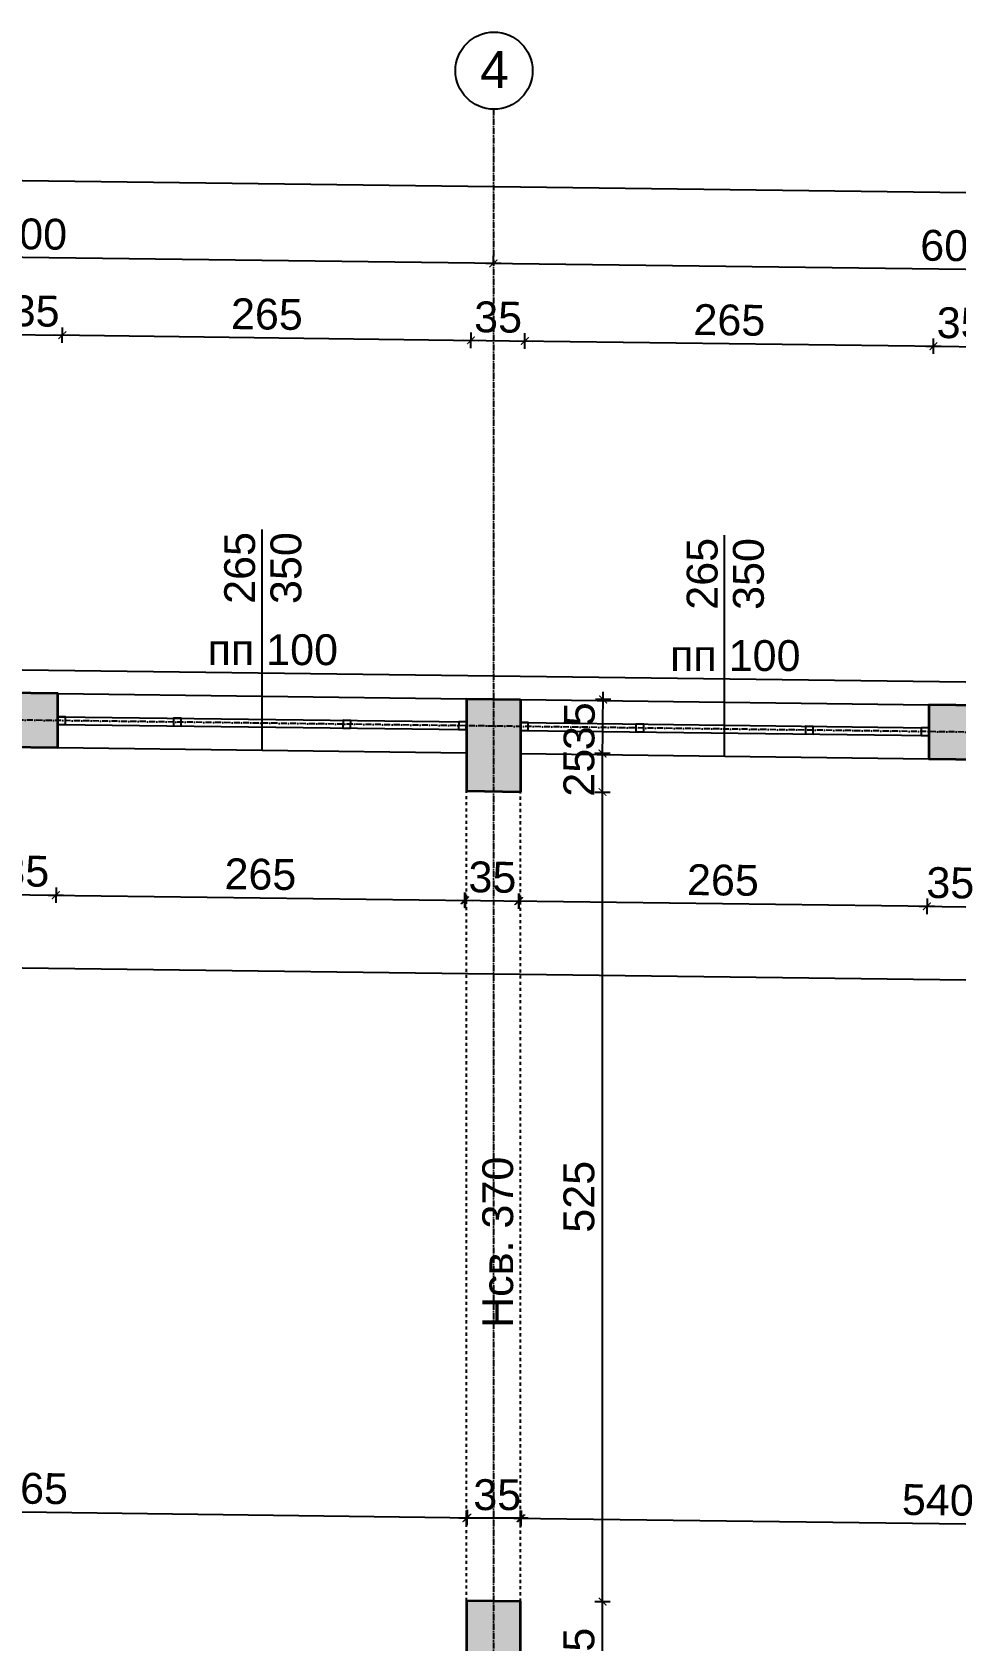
# Model space of a CAD drawing. Header units: inches. Extents: x -72385 to 39588, y -6525 to 66685.
# Drawn here: x -50484 to -49885, y 9490 to 10533 of the extents above; entities that cross this region are included whole.
import ezdxf

# ---------------------------------------------------------------- set-up
doc = ezdxf.new("R2010")
doc.units = ezdxf.units.IN
doc.header["$MEASUREMENT"] = 0
doc.linetypes.add('DashDot', pattern=[0.6, 0.4, -0.1, 0, -0.1])
doc.linetypes.add('Hidden', pattern=[0.4, 0.2, -0.2])
for name, color, linetype, lineweight in [('Изгледни линии', 253, 'Continuous', 25), ('Надписи Hсв', 252, 'Continuous', 25), ('Надписи коти външни', 252, 'Continuous', 25), ('Надписи коти вътрешни', 252, 'Continuous', 25), ('Надписи Оси', 252, 'Continuous', 25), ('Надписи прозорци', 252, 'Continuous', 25), ('Оси', 252, 'DashDot', 25), ('Прозорци', 251, 'Continuous', 25), ('Пунктир', 253, 'Hidden', 25), ('Разрезни линии', 7, 'Continuous', 35), ('Щрих стени', 254, 'Continuous', 25)]:
    doc.layers.add(name, color=color, linetype=linetype, lineweight=lineweight)
doc.styles.add('Arial Regular', font='arial.ttf')
doc.styles.get("Standard").update_dxf_attribs({"font": 'arial.ttf'})
doc.dimstyles.new('Annotative', dxfattribs={"dimscale": 0, "dimtxt": 20, "dimasz": 5, "dimexe": 5, "dimexo": 5, "dimgap": 5, "dimtad": 1, "dimdec": 0, "dimzin": 0, "dimdsep": 46, "dimtxsty": 'Standard', "dimblk": 'ARCHTICK', "dimcen": 5, "dimdle": 5, "dimadec": 0, "dimazin": 0, "dimtfac": 1, "dimtdec": 0, "dimtofl": 0, "dimtmove": 0, "dimatfit": 3, "dimldrblk": 'ARCHTICK', "dimfxl": 5, "dimfxlon": 1, "dimtolj": 1, "dimtzin": 0, "dimarcsym": 1})

# ---------------------------------------------------------------- blocks, each defined once
blk = doc.blocks.new('_ArchTick')
at = {"color": 0, "linetype": 'ByBlock', "const_width": 0.15}
blk.add_lwpolyline([(-0.5, -0.5), (0.5, 0.5)], dxfattribs=at)
blk = doc.blocks.new('*D609')
at = {"layer": 'Defpoints', "color": 0, "ltscale": 50, "transparency": 16777216}
for p in [(-51367.3, 10080.4), (-47202.3, 10027.4), (-47204.2, 9884.3)]:
    blk.add_point(p, dxfattribs=at)
at = {"layer": 'Надписи коти вътрешни', "color": 0, "lineweight": -2, "ltscale": 50, "transparency": 16777216}
for p, q in [((-51369.1, 9942.3), (-51369.2, 9932.3)), ((-51374.2, 9937.4), (-47199.2, 9884.2)), ((-47204.1, 9889.3), (-47204.2, 9879.3))]:
    blk.add_line(p, q, dxfattribs=at)
at = {"layer": 'Надписи коти вътрешни', "color": 0, "lineweight": -2, "ltscale": 50, "transparency": 16777216, "xscale": 5, "yscale": 5, "zscale": 5}
for p, rotation in [((-51369.2, 9937.3), 179.2706286525473), ((-47204.2, 9884.3), 359.2706286525473)]:
    blk.add_blockref('_ArchTick', p, dxfattribs=dict(at, rotation=rotation))
at = {"layer": 'Надписи коти вътрешни', "color": 0, "ltscale": 50, "transparency": 16777216, "insert": (-49286.5, 9926), "char_height": 20, "attachment_point": 5, "rotation": 359.2706}
blk.add_mtext('\\A1;4165', dxfattribs=at)
blk = doc.blocks.new('*D615')
at = {"layer": 'Defpoints', "color": 0, "ltscale": 50, "transparency": 16777216}
for p in [(-50502.3, 10069.4), (-50467.3, 10068.9), (-50468.6, 9973.2)]:
    blk.add_point(p, dxfattribs=at)
at = {"layer": 'Надписи коти вътрешни', "color": 0, "lineweight": -2, "ltscale": 50, "transparency": 16777216}
for p, q in [((-50508.6, 9973.7), (-50463.6, 9973.2)), ((-50503.5, 9978.7), (-50503.6, 9968.7)), ((-50468.5, 9978.2), (-50468.6, 9968.2))]:
    blk.add_line(p, q, dxfattribs=at)
at = {"layer": 'Надписи коти вътрешни', "color": 0, "lineweight": -2, "ltscale": 50, "transparency": 16777216, "xscale": 5, "yscale": 5, "zscale": 5}
for p, rotation in [((-50503.6, 9973.7), 179.2706286525581), ((-50468.6, 9973.2), 359.2706286525582)]:
    blk.add_blockref('_ArchTick', p, dxfattribs=dict(at, rotation=rotation))
at = {"layer": 'Надписи коти вътрешни', "color": 0, "ltscale": 50, "transparency": 16777216, "insert": (-50488.4, 9988.7), "char_height": 20, "attachment_point": 5, "rotation": 359.2706}
blk.add_mtext('\\A1;35', dxfattribs=at)
blk = doc.blocks.new('*D616')
at = {"layer": 'Defpoints', "color": 0, "ltscale": 50, "transparency": 16777216}
for p in [(-50467.3, 10068.9), (-50202.3, 10065.6), (-50203.6, 9969.9)]:
    blk.add_point(p, dxfattribs=at)
at = {"layer": 'Надписи коти вътрешни', "color": 0, "lineweight": -2, "ltscale": 50, "transparency": 16777216}
for p, q in [((-50473.6, 9973.3), (-50198.6, 9969.8)), ((-50468.5, 9978.2), (-50468.6, 9968.2)), ((-50203.5, 9974.9), (-50203.6, 9964.9))]:
    blk.add_line(p, q, dxfattribs=at)
at = {"layer": 'Надписи коти вътрешни', "color": 0, "lineweight": -2, "ltscale": 50, "transparency": 16777216, "xscale": 5, "yscale": 5, "zscale": 5}
for p, rotation in [((-50468.6, 9973.2), 179.270628652547), ((-50203.6, 9969.9), 359.270628652547)]:
    blk.add_blockref('_ArchTick', p, dxfattribs=dict(at, rotation=rotation))
at = {"layer": 'Надписи коти вътрешни', "color": 0, "ltscale": 50, "transparency": 16777216, "insert": (-50335.9, 9986.7), "char_height": 20, "attachment_point": 5, "rotation": 359.2706}
blk.add_mtext('\\A1;265', dxfattribs=at)
blk = doc.blocks.new('*D617')
at = {"layer": 'Defpoints', "color": 0, "ltscale": 50, "transparency": 16777216}
for p in [(-50202.3, 10030.6), (-50167.3, 10030.1), (-50168.1, 9969.4)]:
    blk.add_point(p, dxfattribs=at)
at = {"layer": 'Надписи коти вътрешни', "color": 0, "lineweight": -2, "ltscale": 50, "transparency": 16777216}
for p, q in [((-50203, 9974.8), (-50203.2, 9964.8)), ((-50168, 9974.4), (-50168.2, 9964.4)), ((-50208.1, 9969.9), (-50163.1, 9969.3))]:
    blk.add_line(p, q, dxfattribs=at)
at = {"layer": 'Надписи коти вътрешни', "color": 0, "lineweight": -2, "ltscale": 50, "transparency": 16777216, "xscale": 5, "yscale": 5, "zscale": 5}
for p, rotation in [((-50203.1, 9969.8), 179.2706286525403), ((-50168.1, 9969.4), 359.2706286525403)]:
    blk.add_blockref('_ArchTick', p, dxfattribs=dict(at, rotation=rotation))
at = {"layer": 'Надписи коти вътрешни', "color": 0, "ltscale": 50, "transparency": 16777216, "insert": (-50185.4, 9984.8), "char_height": 20, "attachment_point": 5, "rotation": 359.2706}
blk.add_mtext('\\A1;35', dxfattribs=at)
blk = doc.blocks.new('*D618')
at = {"layer": 'Defpoints', "color": 0, "ltscale": 50, "transparency": 16777216}
for p in [(-50167.3, 10065.1), (-49902.3, 10061.7), (-49903.6, 9966)]:
    blk.add_point(p, dxfattribs=at)
at = {"layer": 'Надписи коти вътрешни', "color": 0, "lineweight": -2, "ltscale": 50, "transparency": 16777216}
for p, q in [((-50168.5, 9974.4), (-50168.6, 9964.4)), ((-50173.6, 9969.5), (-49898.6, 9966)), ((-49903.5, 9971), (-49903.6, 9961))]:
    blk.add_line(p, q, dxfattribs=at)
at = {"layer": 'Надписи коти вътрешни', "color": 0, "lineweight": -2, "ltscale": 50, "transparency": 16777216, "xscale": 5, "yscale": 5, "zscale": 5}
for p, rotation in [((-50168.6, 9969.4), 179.270628652547), ((-49903.6, 9966), 359.270628652547)]:
    blk.add_blockref('_ArchTick', p, dxfattribs=dict(at, rotation=rotation))
at = {"layer": 'Надписи коти вътрешни', "color": 0, "ltscale": 50, "transparency": 16777216, "insert": (-50035.9, 9982.9), "char_height": 20, "attachment_point": 5, "rotation": 359.2706}
blk.add_mtext('\\A1;265', dxfattribs=at)
blk = doc.blocks.new('*D619')
at = {"layer": 'Defpoints', "color": 0, "ltscale": 50, "transparency": 16777216}
for p in [(-49902.3, 10061.7), (-49867.3, 10061.3), (-49868.6, 9965.6)]:
    blk.add_point(p, dxfattribs=at)
at = {"layer": 'Надписи коти вътрешни', "color": 0, "lineweight": -2, "ltscale": 50, "transparency": 16777216}
for p, q in [((-49908.6, 9966.1), (-49863.6, 9965.5)), ((-49903.5, 9971), (-49903.6, 9961)), ((-49868.5, 9970.6), (-49868.6, 9960.6))]:
    blk.add_line(p, q, dxfattribs=at)
at = {"layer": 'Надписи коти вътрешни', "color": 0, "lineweight": -2, "ltscale": 50, "transparency": 16777216, "xscale": 5, "yscale": 5, "zscale": 5}
for p, rotation in [((-49903.6, 9966), 179.2706286525581), ((-49868.6, 9965.6), 359.2706286525582)]:
    blk.add_blockref('_ArchTick', p, dxfattribs=dict(at, rotation=rotation))
at = {"layer": 'Надписи коти вътрешни', "color": 0, "ltscale": 50, "transparency": 16777216, "insert": (-49888.4, 9981.1), "char_height": 20, "attachment_point": 5, "rotation": 359.2706}
blk.add_mtext('\\A1;35', dxfattribs=at)
blk = doc.blocks.new('*D745')
at = {"layer": 'Defpoints', "color": 0, "ltscale": 50, "transparency": 16777216}
for p in [(-50201.6, 9569.6), (-50767.3, 9522.7), (-50202.3, 9515.5)]:
    blk.add_point(p, dxfattribs=at)
at = {"layer": 'Надписи коти вътрешни', "color": 0, "lineweight": -2, "ltscale": 50, "transparency": 16777216}
for p, q in [((-50771.6, 9576.8), (-50196.6, 9569.5)), ((-50766.7, 9571.7), (-50766.6, 9581.7)), ((-50201.7, 9564.6), (-50201.6, 9574.6))]:
    blk.add_line(p, q, dxfattribs=at)
at = {"layer": 'Надписи коти вътрешни', "color": 0, "lineweight": -2, "ltscale": 50, "transparency": 16777216, "xscale": 5, "yscale": 5, "zscale": 5}
for p, rotation in [((-50766.6, 9576.7), 179.2706286525477), ((-50201.6, 9569.6), 359.2706286525477)]:
    blk.add_blockref('_ArchTick', p, dxfattribs=dict(at, rotation=rotation))
at = {"layer": 'Надписи коти вътрешни', "color": 0, "ltscale": 50, "transparency": 16777216, "insert": (-50484, 9588.4), "char_height": 20, "attachment_point": 5, "rotation": 359.2706}
blk.add_mtext('\\A1;565', dxfattribs=at)
blk = doc.blocks.new('*D750')
at = {"layer": 'Defpoints', "color": 0, "ltscale": 50, "transparency": 16777216}
for p in [(-49626.6, 9562.2), (-50167.3, 9515.1), (-49627.3, 9508.2)]:
    blk.add_point(p, dxfattribs=at)
at = {"layer": 'Надписи коти вътрешни', "color": 0, "lineweight": -2, "ltscale": 50, "transparency": 16777216}
for p, q in [((-50171.6, 9569.2), (-49621.6, 9562.2)), ((-50166.7, 9564.1), (-50166.6, 9574.1)), ((-49626.7, 9557.2), (-49626.6, 9567.2))]:
    blk.add_line(p, q, dxfattribs=at)
at = {"layer": 'Надписи коти вътрешни', "color": 0, "lineweight": -2, "ltscale": 50, "transparency": 16777216, "xscale": 5, "yscale": 5, "zscale": 5}
for p, rotation in [((-50166.6, 9569.1), 179.2706286525485), ((-49626.6, 9562.2), 359.2706286525485)]:
    blk.add_blockref('_ArchTick', p, dxfattribs=dict(at, rotation=rotation))
at = {"layer": 'Надписи коти вътрешни', "color": 0, "ltscale": 50, "transparency": 16777216, "insert": (-49896.5, 9580.9), "char_height": 20, "attachment_point": 5, "rotation": 359.2706}
blk.add_mtext('\\A1;540', dxfattribs=at)
blk = doc.blocks.new('*D751')
at = {"layer": 'Defpoints', "color": 0, "ltscale": 50, "transparency": 16777216}
for p in [(-50202.3, 9569.1), (-50202.3, 9515.5), (-50167.3, 9515.1)]:
    blk.add_point(p, dxfattribs=at)
at = {"layer": 'Надписи коти вътрешни', "color": 0, "lineweight": -2, "ltscale": 50, "transparency": 16777216}
for p, q in [((-50162.3, 9569.1), (-50207.3, 9569.1)), ((-50202.3, 9564.1), (-50202.3, 9574.1)), ((-50167.3, 9564.1), (-50167.3, 9574.1))]:
    blk.add_line(p, q, dxfattribs=at)
at = {"layer": 'Надписи коти вътрешни', "color": 0, "lineweight": -2, "ltscale": 50, "transparency": 16777216, "xscale": 5, "yscale": 5, "zscale": 5, "rotation": 180}
blk.add_blockref('_ArchTick', (-50202.3, 9569.1), dxfattribs=at)
at = {"layer": 'Надписи коти вътрешни', "color": 0, "lineweight": -2, "ltscale": 50, "transparency": 16777216, "xscale": 5, "yscale": 5, "zscale": 5}
blk.add_blockref('_ArchTick', (-50167.3, 9569.1), dxfattribs=at)
at = {"layer": 'Надписи коти вътрешни', "color": 0, "ltscale": 50, "transparency": 16777216, "insert": (-50182.3, 9584.3), "char_height": 20, "attachment_point": 5}
blk.add_mtext('\\A1;35', dxfattribs=at)
blk = doc.blocks.new('*D1000')
at = {"layer": 'Defpoints', "color": 0, "ltscale": 50, "transparency": 16777216}
for p in [(-50167.3, 9515.1), (-50114, 9515.1), (-50167.3, 9450.1)]:
    blk.add_point(p, dxfattribs=at)
at = {"layer": 'Надписи коти вътрешни', "color": 0, "lineweight": -2, "ltscale": 50, "transparency": 16777216}
for p, q in [((-50119, 9515.1), (-50109, 9515.1)), ((-50114, 9445.1), (-50114, 9520.1)), ((-50119, 9450.1), (-50109, 9450.1))]:
    blk.add_line(p, q, dxfattribs=at)
at = {"layer": 'Надписи коти вътрешни', "color": 0, "lineweight": -2, "ltscale": 50, "transparency": 16777216, "xscale": 5, "yscale": 5, "zscale": 5}
for p, rotation in [((-50114, 9515.1), 90), ((-50114, 9450.1), 270)]:
    blk.add_blockref('_ArchTick', p, dxfattribs=dict(at, rotation=rotation))
at = {"layer": 'Надписи коти вътрешни', "color": 0, "ltscale": 50, "transparency": 16777216, "insert": (-50129.2, 9482.6), "char_height": 20, "attachment_point": 5, "rotation": 90}
blk.add_mtext('\\A1;65', dxfattribs=at)
blk = doc.blocks.new('*D1001')
at = {"layer": 'Defpoints', "color": 0, "ltscale": 50, "transparency": 16777216}
for p in [(-50167.3, 10040.1), (-50114, 10040.1), (-50167.3, 9515.1)]:
    blk.add_point(p, dxfattribs=at)
at = {"layer": 'Надписи коти вътрешни', "color": 0, "lineweight": -2, "ltscale": 50, "transparency": 16777216}
for p, q in [((-50119, 10040.1), (-50109, 10040.1)), ((-50114, 9510.1), (-50114, 10045.1)), ((-50119, 9515.1), (-50109, 9515.1))]:
    blk.add_line(p, q, dxfattribs=at)
at = {"layer": 'Надписи коти вътрешни', "color": 0, "lineweight": -2, "ltscale": 50, "transparency": 16777216, "xscale": 5, "yscale": 5, "zscale": 5}
for p, rotation in [((-50114, 10040.1), 90), ((-50114, 9515.1), 270)]:
    blk.add_blockref('_ArchTick', p, dxfattribs=dict(at, rotation=rotation))
at = {"layer": 'Надписи коти вътрешни', "color": 0, "ltscale": 50, "transparency": 16777216, "insert": (-50129.2, 9777.6), "char_height": 20, "attachment_point": 5, "rotation": 90}
blk.add_mtext('\\A1;525', dxfattribs=at)
blk = doc.blocks.new('*D1002')
at = {"layer": 'Defpoints', "color": 0, "ltscale": 50, "transparency": 16777216}
for p in [(-50167.3, 10065.1), (-50114, 10065.1), (-50167.3, 10040.1)]:
    blk.add_point(p, dxfattribs=at)
at = {"layer": 'Надписи коти вътрешни', "color": 0, "lineweight": -2, "ltscale": 50, "transparency": 16777216}
for p, q in [((-50114, 10035.1), (-50114, 10070.1)), ((-50119, 10065.1), (-50109, 10065.1)), ((-50119, 10040.1), (-50109, 10040.1))]:
    blk.add_line(p, q, dxfattribs=at)
at = {"layer": 'Надписи коти вътрешни', "color": 0, "lineweight": -2, "ltscale": 50, "transparency": 16777216, "xscale": 5, "yscale": 5, "zscale": 5}
for p, rotation in [((-50114, 10065.1), 90), ((-50114, 10040.1), 270)]:
    blk.add_blockref('_ArchTick', p, dxfattribs=dict(at, rotation=rotation))
at = {"layer": 'Надписи коти вътрешни', "color": 0, "ltscale": 50, "transparency": 16777216, "insert": (-50129.2, 10052.6), "char_height": 20, "attachment_point": 5, "rotation": 90}
blk.add_mtext('\\A1;25', dxfattribs=at)
blk = doc.blocks.new('*D6135')
at = {"layer": 'Defpoints', "color": 0, "ltscale": 50, "transparency": 16777216}
for p in [(-50464.4, 10336.4), (-50502.3, 10104.4), (-50467.3, 10103.9)]:
    blk.add_point(p, dxfattribs=at)
at = {"layer": 'Надписи коти външни', "color": 0, "lineweight": -2, "ltscale": 50, "transparency": 16777216}
for p, q in [((-50499.4, 10331.9), (-50499.3, 10341.9)), ((-50464.4, 10331.4), (-50464.3, 10341.4)), ((-50504.4, 10336.9), (-50459.4, 10336.4))]:
    blk.add_line(p, q, dxfattribs=at)
at = {"layer": 'Надписи коти външни', "color": 0, "lineweight": -2, "ltscale": 50, "transparency": 16777216, "xscale": 5, "yscale": 5, "zscale": 5}
for p, rotation in [((-50499.4, 10336.9), 179.2706286525403), ((-50464.4, 10336.4), 359.2706286525403)]:
    blk.add_blockref('_ArchTick', p, dxfattribs=dict(at, rotation=rotation))
at = {"layer": 'Надписи коти външни', "color": 0, "ltscale": 50, "transparency": 16777216, "insert": (-50481.7, 10351.9), "char_height": 20, "attachment_point": 5, "rotation": 359.2706}
blk.add_mtext('\\A1;35', dxfattribs=at)
blk = doc.blocks.new('*D6179')
at = {"layer": 'Defpoints', "color": 0, "ltscale": 50, "transparency": 16777216}
for p in [(-50199.4, 10333), (-50467.3, 10103.9), (-50202.3, 10100.6)]:
    blk.add_point(p, dxfattribs=at)
at = {"layer": 'Надписи коти външни', "color": 0, "lineweight": -2, "ltscale": 50, "transparency": 16777216}
for p, q in [((-50464.4, 10331.4), (-50464.3, 10341.4)), ((-50469.4, 10336.5), (-50194.4, 10333)), ((-50199.4, 10328), (-50199.3, 10338))]:
    blk.add_line(p, q, dxfattribs=at)
at = {"layer": 'Надписи коти външни', "color": 0, "lineweight": -2, "ltscale": 50, "transparency": 16777216, "xscale": 5, "yscale": 5, "zscale": 5}
for p, rotation in [((-50464.4, 10336.4), 179.270628652547), ((-50199.4, 10333), 359.270628652547)]:
    blk.add_blockref('_ArchTick', p, dxfattribs=dict(at, rotation=rotation))
at = {"layer": 'Надписи коти външни', "color": 0, "ltscale": 50, "transparency": 16777216, "insert": (-50331.7, 10349.9), "char_height": 20, "attachment_point": 5, "rotation": 359.2706}
blk.add_mtext('\\A1;265', dxfattribs=at)
blk = doc.blocks.new('*D6180')
at = {"layer": 'Defpoints', "color": 0, "ltscale": 50, "transparency": 16777216}
for p in [(-50164.4, 10332.6), (-50202.3, 10100.6), (-50167.3, 10100.1)]:
    blk.add_point(p, dxfattribs=at)
at = {"layer": 'Надписи коти външни', "color": 0, "lineweight": -2, "ltscale": 50, "transparency": 16777216}
for p, q in [((-50204.4, 10333.1), (-50159.4, 10332.5)), ((-50199.4, 10328), (-50199.3, 10338)), ((-50164.4, 10327.6), (-50164.3, 10337.6))]:
    blk.add_line(p, q, dxfattribs=at)
at = {"layer": 'Надписи коти външни', "color": 0, "lineweight": -2, "ltscale": 50, "transparency": 16777216, "xscale": 5, "yscale": 5, "zscale": 5}
for p, rotation in [((-50199.4, 10333), 179.2706286525463), ((-50164.4, 10332.6), 359.2706286525462)]:
    blk.add_blockref('_ArchTick', p, dxfattribs=dict(at, rotation=rotation))
at = {"layer": 'Надписи коти външни', "color": 0, "ltscale": 50, "transparency": 16777216, "insert": (-50181.7, 10348), "char_height": 20, "attachment_point": 5, "rotation": 359.2706}
blk.add_mtext('\\A1;35', dxfattribs=at)
blk = doc.blocks.new('*D6181')
at = {"layer": 'Defpoints', "color": 0, "ltscale": 50, "transparency": 16777216}
for p in [(-49899.4, 10329.2), (-50167.3, 10100.1), (-49902.3, 10096.7)]:
    blk.add_point(p, dxfattribs=at)
at = {"layer": 'Надписи коти външни', "color": 0, "lineweight": -2, "ltscale": 50, "transparency": 16777216}
for p, q in [((-50169.4, 10332.7), (-49894.4, 10329.2)), ((-50164.4, 10327.6), (-50164.3, 10337.6)), ((-49899.4, 10324.2), (-49899.3, 10334.2))]:
    blk.add_line(p, q, dxfattribs=at)
at = {"layer": 'Надписи коти външни', "color": 0, "lineweight": -2, "ltscale": 50, "transparency": 16777216, "xscale": 5, "yscale": 5, "zscale": 5}
for p, rotation in [((-50164.4, 10332.6), 179.2706286525486), ((-49899.4, 10329.2), 359.2706286525486)]:
    blk.add_blockref('_ArchTick', p, dxfattribs=dict(at, rotation=rotation))
at = {"layer": 'Надписи коти външни', "color": 0, "ltscale": 50, "transparency": 16777216, "insert": (-50031.7, 10346.1), "char_height": 20, "attachment_point": 5, "rotation": 359.2706}
blk.add_mtext('\\A1;265', dxfattribs=at)
blk = doc.blocks.new('*D6182')
at = {"layer": 'Defpoints', "color": 0, "ltscale": 50, "transparency": 16777216}
for p in [(-49864.4, 10328.8), (-49902.3, 10096.7), (-49867.3, 10096.3)]:
    blk.add_point(p, dxfattribs=at)
at = {"layer": 'Надписи коти външни', "color": 0, "lineweight": -2, "ltscale": 50, "transparency": 16777216}
for p, q in [((-49904.4, 10329.3), (-49859.4, 10328.7)), ((-49899.4, 10324.2), (-49899.3, 10334.2)), ((-49864.4, 10323.8), (-49864.3, 10333.8))]:
    blk.add_line(p, q, dxfattribs=at)
at = {"layer": 'Надписи коти външни', "color": 0, "lineweight": -2, "ltscale": 50, "transparency": 16777216, "xscale": 5, "yscale": 5, "zscale": 5}
for p, rotation in [((-49899.4, 10329.2), 179.2706286525522), ((-49864.4, 10328.8), 359.2706286525522)]:
    blk.add_blockref('_ArchTick', p, dxfattribs=dict(at, rotation=rotation))
at = {"layer": 'Надписи коти външни', "color": 0, "ltscale": 50, "transparency": 16777216, "insert": (-49881.7, 10344.2), "char_height": 20, "attachment_point": 5, "rotation": 359.2706}
blk.add_mtext('\\A1;35', dxfattribs=at)
blk = doc.blocks.new('*D6237')
at = {"layer": 'Defpoints', "color": 0, "ltscale": 50, "transparency": 16777216}
for p in [(-50184.8, 10382.9), (-50184.8, 10382.9), (-49584.8, 10375.2)]:
    blk.add_point(p, dxfattribs=at)
at = {"layer": 'Надписи коти външни', "color": 0, "lineweight": -2, "ltscale": 50, "transparency": 16777216}
for p, q in [((-49579.8, 10375.2), (-50189.8, 10382.9)), ((-50184.8, 10382.9), (-50184.8, 10387.9)), ((-49584.8, 10375.2), (-49584.8, 10380.2))]:
    blk.add_line(p, q, dxfattribs=at)
at = {"layer": 'Надписи коти външни', "color": 0, "lineweight": -2, "ltscale": 50, "transparency": 16777216, "xscale": 5, "yscale": 5, "zscale": 5}
for p, rotation in [((-50184.8, 10382.9), 179.270628652547), ((-49584.8, 10375.2), 359.2706286525469)]:
    blk.add_blockref('_ArchTick', p, dxfattribs=dict(at, rotation=rotation))
at = {"layer": 'Надписи коти външни', "color": 0, "ltscale": 50, "transparency": 16777216, "insert": (-49884.6, 10394.3), "char_height": 20, "attachment_point": 5, "rotation": 359.2706}
blk.add_mtext('\\A1;600', dxfattribs=at)
blk = doc.blocks.new('*D6238')
at = {"layer": 'Defpoints', "color": 0, "ltscale": 50, "transparency": 16777216}
for p in [(-50784.8, 10390.5), (-50784.8, 10390.5), (-50184.8, 10382.9)]:
    blk.add_point(p, dxfattribs=at)
at = {"layer": 'Надписи коти външни', "color": 0, "lineweight": -2, "ltscale": 50, "transparency": 16777216}
for p, q in [((-50179.8, 10382.8), (-50789.8, 10390.6)), ((-50784.8, 10390.5), (-50784.8, 10395.5)), ((-50184.8, 10382.9), (-50184.8, 10387.9))]:
    blk.add_line(p, q, dxfattribs=at)
at = {"layer": 'Надписи коти външни', "color": 0, "lineweight": -2, "ltscale": 50, "transparency": 16777216, "xscale": 5, "yscale": 5, "zscale": 5}
for p, rotation in [((-50784.8, 10390.5), 179.2706286525469), ((-50184.8, 10382.9), 359.2706286525469)]:
    blk.add_blockref('_ArchTick', p, dxfattribs=dict(at, rotation=rotation))
at = {"layer": 'Надписи коти външни', "color": 0, "ltscale": 50, "transparency": 16777216, "insert": (-50484.6, 10401.9), "char_height": 20, "attachment_point": 5, "rotation": 359.2706}
blk.add_mtext('\\A1;600', dxfattribs=at)
blk = doc.blocks.new('*D6241')
at = {"layer": 'Defpoints', "color": 0, "ltscale": 50, "transparency": 16777216}
for p in [(-40218.1, 10306), (-52317.3, 10127.5), (-40222.3, 9973.5)]:
    blk.add_point(p, dxfattribs=at)
at = {"layer": 'Надписи коти външни', "color": 0, "lineweight": -2, "ltscale": 50, "transparency": 16777216}
for p, q in [((-52313.2, 10455), (-52313, 10465)), ((-52318.1, 10460), (-40213.1, 10305.9)), ((-40218.2, 10301), (-40218, 10311))]:
    blk.add_line(p, q, dxfattribs=at)
at = {"layer": 'Надписи коти външни', "color": 0, "lineweight": -2, "ltscale": 50, "transparency": 16777216, "xscale": 5, "yscale": 5, "zscale": 5}
for p, rotation in [((-52313.1, 10460), 179.2706286525472), ((-40218.1, 10306), 359.2706286525473)]:
    blk.add_blockref('_ArchTick', p, dxfattribs=dict(at, rotation=rotation))
at = {"layer": 'Надписи коти външни', "color": 0, "ltscale": 50, "transparency": 16777216, "insert": (-46265.4, 10398.2), "char_height": 20, "attachment_point": 5, "rotation": 359.2706}
blk.add_mtext('\\A1;12095', dxfattribs=at)
blk = doc.blocks.new('*D7791')
at = {"layer": 'Defpoints', "color": 0, "ltscale": 10, "transparency": 16777216}
for p in [(-50113.6, 10100.1), (-49975.2, 10098.4), (-49975.6, 10063.4)]:
    blk.add_point(p, dxfattribs=at)
at = {"layer": 'Надписи коти вътрешни', "color": 0, "lineweight": -2, "ltscale": 10, "transparency": 16777216}
for p, q in [((-50108.6, 10100), (-50118.6, 10100.2)), ((-50114.1, 10060.1), (-50113.5, 10105.1)), ((-50109, 10065.1), (-50119, 10065.2))]:
    blk.add_line(p, q, dxfattribs=at)
at = {"layer": 'Надписи коти вътрешни', "color": 0, "lineweight": -2, "ltscale": 10, "transparency": 16777216, "xscale": 5, "yscale": 5, "zscale": 5}
for p, rotation in [((-50113.6, 10100.1), 89.27062865255718), ((-50114, 10065.1), 269.2706286525572)]:
    blk.add_blockref('_ArchTick', p, dxfattribs=dict(at, rotation=rotation))
at = {"layer": 'Надписи коти вътрешни', "color": 0, "ltscale": 10, "transparency": 16777216, "insert": (-50129, 10082.8), "char_height": 20, "attachment_point": 5, "rotation": 89.2706}
blk.add_mtext('\\A1;35', dxfattribs=at)

msp = doc.modelspace()

# ---------------------------------------------------------------- hatches: boundary and pattern name
at = {"layer": 'Щрих стени', "ltscale": 10}
h = msp.add_hatch(color=256, dxfattribs=at)
h.dxf.hatch_style = 1
h.paths.add_polyline_path([(-47467.3, 10065.7), (-47502.3, 10066.2), (-47502.3, 10031.2), (-47467.3, 10030.7)])
h.paths.add_polyline_path([(-47767.3, 10069.6), (-47802.3, 10070), (-47802.3, 10010), (-47767.3, 10009.6)])
h.paths.add_polyline_path([(-48067.3, 10073.4), (-48102.3, 10073.8), (-48102.3, 10038.8), (-48067.3, 10038.4)])
h.paths.add_polyline_path([(-48367.3, 10077.2), (-48402.3, 10077.6), (-48402.3, 10017.6), (-48367.3, 10017.2)])
h.paths.add_polyline_path([(-48667.3, 10081), (-48702.3, 10081.5), (-48702.3, 10046.5), (-48667.3, 10046)])
h.paths.add_polyline_path([(-48967.3, 10084.8), (-49002.3, 10085.3), (-49002.3, 10025.3), (-48967.3, 10024.8)])
h.paths.add_polyline_path([(-49267.3, 10088.7), (-49302.3, 10089.1), (-49302.3, 10054.1), (-49267.3, 10053.7)])
h.paths.add_polyline_path([(-49567.3, 10092.5), (-49602.3, 10092.9), (-49602.3, 10032.9), (-49567.3, 10032.5)])
h.paths.add_polyline_path([(-49867.3, 10096.3), (-49902.3, 10096.7), (-49902.3, 10061.7), (-49867.3, 10061.3)])
h.paths.add_polyline_path([(-50167.3, 10100.1), (-50202.3, 10100.6), (-50202.3, 10040.6), (-50167.3, 10040.1)])
h.paths.add_polyline_path([(-50467.3, 10103.9), (-50502.3, 10104.4), (-50502.3, 10069.4), (-50467.3, 10068.9)])
h.paths.add_polyline_path([(-50767.3, 10107.8), (-50802.3, 10108.2), (-50802.3, 10048.2), (-50767.3, 10047.8)])
h.paths.add_polyline_path([(-51067.3, 10111.6), (-51102.3, 10112), (-51102.3, 10077), (-51067.3, 10076.6)])
h = msp.add_hatch(color=256, dxfattribs=at)
h.dxf.hatch_style = 1
h.paths.add_polyline_path([(-50767.3, 9522.7), (-50802.3, 9523.2), (-50802.3, 9458.1), (-50767.3, 9457.7)])
h.paths.add_polyline_path([(-50167.3, 9515.1), (-50202.3, 9515.5), (-50202.3, 9450.5), (-50167.3, 9450.1)])
h.paths.add_polyline_path([(-49567.3, 9507.4), (-49602.3, 9507.9), (-49602.3, 9477.9), (-49627.3, 9478.2), (-49627.3, 9443.2), (-49602.3, 9442.9), (-49567.3, 9442.4)])
h.paths.add_polyline_path([(-48967.3, 9499.8), (-49002.3, 9500.2), (-49002.3, 9435.2), (-48967.3, 9434.8)])
h.paths.add_polyline_path([(-48367.3, 9492.2), (-48402.3, 9492.6), (-48402.3, 9427.6), (-48367.3, 9427.2)])
h.paths.add_polyline_path([(-47767.3, 9484.5), (-47802.3, 9485), (-47802.3, 9455), (-47827.3, 9455.3), (-47827.3, 9420.3), (-47802.3, 9420), (-47767.3, 9419.5)])
h.paths.add_polyline_path([(-47767.3, 8884.5), (-47802.3, 8884.9), (-47802.3, 8854.9), (-47827.3, 8855.2), (-47827.3, 8820.2), (-47802.3, 8819.9), (-47767.3, 8819.5)])
h.paths.add_polyline_path([(-48367.3, 8892.1), (-48402.3, 8892.6), (-48402.3, 8827.5), (-48367.3, 8827.1)])
h.paths.add_polyline_path([(-48967.3, 8899.7), (-49002.3, 8900.2), (-49002.3, 8835.2), (-48967.3, 8834.7)])
h.paths.add_polyline_path([(-49567.3, 8907.4), (-49602.3, 8907.8), (-49627.3, 8908.1), (-49627.3, 8873.1), (-49602.3, 8872.8), (-49602.3, 8842.8), (-49567.3, 8842.4)])
h.paths.add_polyline_path([(-50167.3, 8915), (-50202.3, 8915.5), (-50202.3, 8850.5), (-50167.3, 8850)])
h.paths.add_polyline_path([(-50767.3, 8922.7), (-50802.3, 8923.1), (-50802.3, 8858.1), (-50767.3, 8857.7)])

# ---------------------------------------------------------------- linework, layer by layer
at = {"layer": 'Изгледни линии', "ltscale": 50}
for p, q in [((-51382.3, 10130.6), (-46572.3, 10069.4)), ((-50467.3, 10103.9), (-50202.3, 10100.6)), ((-50167.3, 10100.1), (-49902.3, 10096.7)), ((-50467.3, 10068.9), (-50202.3, 10065.6)), ((-50167.3, 10065.1), (-49902.3, 10061.7))]:
    msp.add_line(p, q, dxfattribs=at)
at = {"layer": 'Надписи Оси', "ltscale": 50}
msp.add_circle((-50184.4, 10507.9), 25, dxfattribs=at)
at = {"layer": 'Надписи прозорци', "ltscale": 50}
for p, q in [((-50334.8, 10067.2), (-50334.8, 10210.4)), ((-50034.8, 10063.4), (-50034.8, 10206.6))]:
    msp.add_line(p, q, dxfattribs=at)
at = {"layer": 'Оси', "ltscale": 10}
for p, q in [((-50184.8, 10482.9), (-50184.8, 7882.7)), ((-39839.8, 9951.1), (-52699.8, 10114.9))]:
    msp.add_line(p, q, dxfattribs=at)
at = {"layer": 'Прозорци', "ltscale": 50}
for p, q in [((-50467.3, 10088.9), (-50202.3, 10085.6)), ((-50467.3, 10083.9), (-50202.3, 10080.6)), ((-50167.3, 10085.1), (-49902.3, 10081.7)), ((-50167.3, 10080.1), (-49902.3, 10076.7))]:
    msp.add_line(p, q, dxfattribs=at)
for points in [[(-50467.3, 10083.9), (-50462.3, 10083.9), (-50462.3, 10088.9), (-50467.3, 10088.9), (-50467.3, 10083.9)], [(-50392.3, 10083), (-50387.3, 10082.9), (-50387.3, 10087.9), (-50392.3, 10088), (-50392.3, 10083)], [(-50282.4, 10081.6), (-50277.4, 10081.5), (-50277.3, 10086.5), (-50282.3, 10086.6), (-50282.4, 10081.6)], [(-50207.4, 10080.6), (-50202.4, 10080.6), (-50202.3, 10085.6), (-50207.3, 10085.6), (-50207.4, 10080.6)], [(-50167.3, 10080.1), (-50162.3, 10080.1), (-50162.3, 10085.1), (-50167.3, 10085.1), (-50167.3, 10080.1)], [(-50092.3, 10079.2), (-50087.3, 10079.1), (-50087.3, 10084.1), (-50092.3, 10084.2), (-50092.3, 10079.2)], [(-49982.4, 10077.8), (-49977.4, 10077.7), (-49977.3, 10082.7), (-49982.3, 10082.8), (-49982.4, 10077.8)], [(-49907.4, 10076.8), (-49902.4, 10076.7), (-49902.3, 10081.7), (-49907.3, 10081.8), (-49907.4, 10076.8)]]:
    msp.add_lwpolyline(points, dxfattribs=at)
at = {"layer": 'Пунктир', "ltscale": 10}
for p, q in [((-50202.3, 9515.5), (-50202.3, 10040.6)), ((-50167.3, 9515.1), (-50167.3, 10040.1))]:
    msp.add_line(p, q, dxfattribs=at)
at = {"layer": 'Разрезни линии', "ltscale": 50}
for p, q in [((-50202.3, 10100.6), (-50167.3, 10100.1)), ((-50202.3, 10100.6), (-50202.3, 10040.6)), ((-50167.3, 10100.1), (-50167.3, 10040.1)), ((-50167.3, 10040.1), (-50202.3, 10040.6))]:
    msp.add_line(p, q, dxfattribs=at)
for points in [[(-50502.3, 10104.4), (-50502.3, 10069.4), (-50467.3, 10068.9), (-50467.3, 10103.9)], [(-49902.3, 10096.7), (-49902.3, 10061.7), (-49867.3, 10061.3), (-49867.3, 10096.3)], [(-50202.3, 9450.5), (-50167.3, 9450.1), (-50167.3, 9515.1), (-50202.3, 9515.5)]]:
    msp.add_lwpolyline(points, close=True, dxfattribs=at)

# ---------------------------------------------------------------- texts
at = {"layer": 'Надписи Hсв', "ltscale": 100, "insert": (-50192, 9692.5), "char_height": 20, "width": 180.489, "attachment_point": 1, "rotation": 90, "style": 'Arial Regular'}
msp.add_mtext('\\pxt8;Hсв. 370', dxfattribs=at)
at = {"layer": 'Надписи Оси', "ltscale": 100, "insert": (-50197.7, 10520.6), "char_height": 24, "width": 27.213, "attachment_point": 1, "style": 'Arial Regular'}
msp.add_mtext('\\pxqc;4', dxfattribs=at)
at = {"layer": 'Надписи прозорци', "ltscale": 100, "char_height": 20, "width": 180.489, "attachment_point": 1, "rotation": 90, "style": 'Arial Regular'}
for s, insert in [('265', (-50359.4, 10162.1)), ('350', (-50329.4, 10162)), ('265', (-50059.4, 10158.3)), ('350', (-50029.4, 10158.2))]:
    msp.add_mtext(s, dxfattribs=dict(at, insert=insert))
at = {"layer": 'Надписи прозорци', "ltscale": 100, "char_height": 20, "width": 180.489, "attachment_point": 1, "style": 'Arial Regular'}
for insert in [(-50370.2, 10142.4), (-50070.2, 10138.6)]:
    msp.add_mtext('пп 100', dxfattribs=dict(at, insert=insert))

# ---------------------------------------------------------------- dimensions: what is measured, and where the dimension line sits
at = {"layer": 'Надписи коти външни', "ltscale": 50}
dim = msp.add_aligned_dim(p1=(-52317.3, 10127.5), p2=(-40222.3, 9973.5), distance=332.5, text='12095', dimstyle='Annotative', override={"dimscale": 0, "dimtix": 0, "dimtofl": 0, "dimtmove": 0, "dimatfit": 3}, dxfattribs=at)
dim.commit()
dim.dimension.update_dxf_attribs({"geometry": '*D6241', "text_midpoint": (-46265.4, 10398.2)})
for p1, p2, distance, picture, middle in [((-50184.8, 10382.9), (-50784.8, 10390.5), 0, '*D6238', (-50484.6, 10401.9)), ((-49584.8, 10375.2), (-50184.8, 10382.9), 0, '*D6237', (-49884.6, 10394.3)), ((-50467.3, 10103.9), (-50202.3, 10100.6), 232.5, '*D6179', (-50331.7, 10349.9)), ((-50167.3, 10100.1), (-49902.3, 10096.7), 232.5, '*D6181', (-50031.7, 10346.1))]:
    dim = msp.add_aligned_dim(p1=p1, p2=p2, distance=distance, dimstyle='Annotative', override={"dimscale": 0, "dimtix": 0, "dimtofl": 0, "dimtmove": 0, "dimatfit": 3}, dxfattribs=at)
    dim.commit()
    dim.dimension.update_dxf_attribs({"geometry": picture, "text_midpoint": middle})
for base, p1, p2, picture, middle in [((-50464.4, 10336.4), (-50502.3, 10104.4), (-50467.3, 10103.9), '*D6135', (-50481.9, 10336.6)), ((-50164.4, 10332.6), (-50202.3, 10100.6), (-50167.3, 10100.1), '*D6180', (-50181.9, 10332.8)), ((-49864.4, 10328.8), (-49902.3, 10096.7), (-49867.3, 10096.3), '*D6182', (-49881.9, 10329))]:
    dim = msp.add_linear_dim(base=base, p1=p1, p2=p2, angle=359.2706, dimstyle='Annotative', override={"dimscale": 0, "dimtix": 0, "dimtofl": 0, "dimtmove": 0, "dimatfit": 3}, dxfattribs=at)
    dim.commit()
    dim.dimension.update_dxf_attribs({"geometry": picture, "text_midpoint": middle, "dimtype": 129})
at = {"layer": 'Надписи коти вътрешни', "ltscale": 10}
dim = msp.add_linear_dim(base=(-50113.6, 10100.1), p1=(-49975.6, 10063.4), p2=(-49975.2, 10098.4), angle=89.2706, dimstyle='Annotative', override={"dimscale": 0, "dimtix": 0, "dimtofl": 0, "dimtmove": 0, "dimatfit": 3}, dxfattribs=at)
dim.commit()
dim.dimension.update_dxf_attribs({"geometry": '*D7791', "text_midpoint": (-50113.8, 10082.6), "dimtype": 129})
at = {"layer": 'Надписи коти вътрешни', "ltscale": 50}
for p1, p2, distance, picture, middle in [((-51367.3, 10080.4), (-47202.3, 10027.4), -143.1, '*D609', (-49286.5, 9926)), ((-50467.3, 10068.9), (-50202.3, 10065.6), -95.7, '*D616', (-50335.9, 9986.7)), ((-50167.3, 10065.1), (-49902.3, 10061.7), -95.7, '*D618', (-50035.9, 9982.9)), ((-50767.3, 9522.7), (-50202.3, 9515.5), 54, '*D745', (-50484, 9588.4)), ((-50167.3, 9515.1), (-49627.3, 9508.2), 54, '*D750', (-49896.5, 9580.9))]:
    dim = msp.add_aligned_dim(p1=p1, p2=p2, distance=distance, dimstyle='Annotative', override={"dimscale": 0, "dimtix": 0, "dimtofl": 0, "dimtmove": 0, "dimatfit": 3}, dxfattribs=at)
    dim.commit()
    dim.dimension.update_dxf_attribs({"geometry": picture, "text_midpoint": middle})
for base, p1, p2, angle, picture, middle in [((-50468.6, 9973.2), (-50502.3, 10069.4), (-50467.3, 10068.9), 359.2706, '*D615', (-50488.6, 9973.5)), ((-50114, 10065.1), (-50167.3, 10040.1), (-50167.3, 10065.1), 90, '*D1002', (-50114, 10052.6)), ((-49868.6, 9965.6), (-49902.3, 10061.7), (-49867.3, 10061.3), 359.2706, '*D619', (-49888.6, 9965.8)), ((-50168.1, 9969.4), (-50202.3, 10030.6), (-50167.3, 10030.1), 359.2706, '*D617', (-50185.6, 9969.6))]:
    dim = msp.add_linear_dim(base=base, p1=p1, p2=p2, angle=angle, dimstyle='Annotative', override={"dimscale": 0, "dimtix": 0, "dimtofl": 0, "dimtmove": 0, "dimatfit": 3}, dxfattribs=at)
    dim.commit()
    dim.dimension.update_dxf_attribs({"geometry": picture, "text_midpoint": middle, "dimtype": 129})
for base, p1, p2, picture, middle in [((-50114, 10040.1), (-50167.3, 9515.1), (-50167.3, 10040.1), '*D1001', (-50129.2, 9777.6)), ((-50114, 9515.1), (-50167.3, 9450.1), (-50167.3, 9515.1), '*D1000', (-50129.2, 9482.6))]:
    dim = msp.add_linear_dim(base=base, p1=p1, p2=p2, angle=90, dimstyle='Annotative', override={"dimscale": 0, "dimtix": 0, "dimtofl": 0, "dimtmove": 0, "dimatfit": 3}, dxfattribs=at)
    dim.commit()
    dim.dimension.update_dxf_attribs({"geometry": picture, "text_midpoint": middle})
dim = msp.add_linear_dim(base=(-50202.3, 9569.1), p1=(-50167.3, 9515.1), p2=(-50202.3, 9515.5), dimstyle='Annotative', override={"dimscale": 0, "dimtix": 0, "dimtofl": 0, "dimtmove": 0, "dimatfit": 3}, dxfattribs=at)
dim.commit()
dim.dimension.update_dxf_attribs({"geometry": '*D751', "text_midpoint": (-50182.3, 9569.1), "dimtype": 128})

doc.saveas('drawing.dxf')
